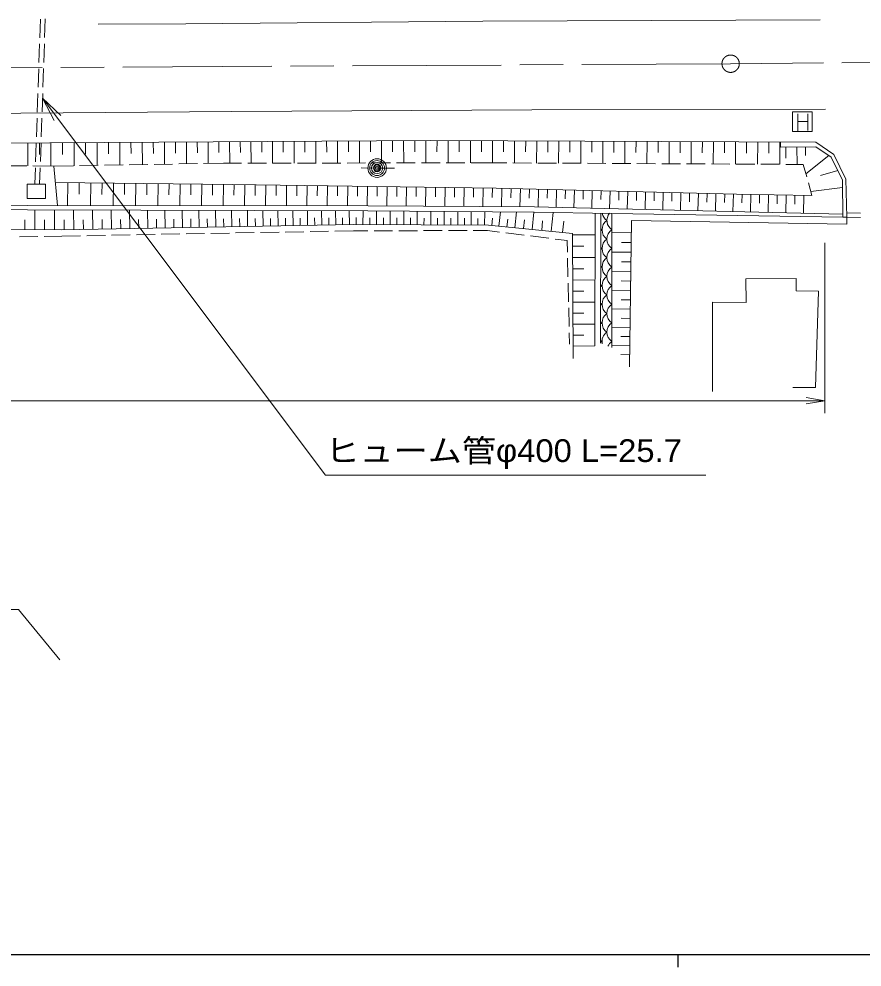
# Model space of a CAD drawing. Units: millimetres, scale not verified. Extents: x 40000 to 680000, y 20000 to 380000.
# Drawn here: x 314870 to 382848, y 204000 to 280421 of the extents above; entities that cross this region are included whole.
import ezdxf
from ezdxf.enums import TextEntityAlignment as Align

# ---------------------------------------------------------------- set-up
doc = ezdxf.new("R2010")
doc.units = ezdxf.units.MM
doc.header["$LTSCALE"] = 1000
doc.header["$PDMODE"] = 32
doc.header["$PDSIZE"] = 500
doc.linetypes.add('CHAIN', pattern=[18.5, 12, -1.5, 3.5, -1.5])
for name, color, linetype, lineweight in [('M-BGD', 7, 'Continuous', 13), ('M-BMK', 2, 'CHAIN', 13), ('M-STR-HTXT', 7, 'Continuous', 13), ('M-STR-STRC', 7, 'Continuous', 13), ('M-TTL-BAND', 7, 'Continuous', 25), ('M-WORK', 1, 'Continuous', 13)]:
    doc.layers.add(name, color=color, linetype=linetype, lineweight=lineweight)
doc.styles.add('ＭＳ Ｐゴシック', font='')
doc.styles.get('ＭＳ Ｐゴシック').set_extended_font_data('MS PGothic')

# ---------------------------------------------------------------- blocks, each defined once
blk = doc.blocks.new('open_arrow')
at = {"color": 0, "linetype": 'Continuous', "lineweight": -2}
blk.add_lwpolyline([(7.5, 1.25), (0, 0), (7.5, -1.25)], dxfattribs=at)

msp = doc.modelspace()

# ---------------------------------------------------------------- linework, layer by layer
at = {"layer": 'M-BGD'}
msp.add_lwpolyline([(263692, 227881), (263927, 228132), (266439, 232951), (275921, 232920), (275921, 233830), (277051, 233830), (277051, 232841), (306844, 232826), (306844, 233768), (308194, 233768), (308194, 232826), (314835, 232826), (318179, 228760)], dxfattribs=at)
at = {"layer": 'M-BMK'}
for p, q in [((472228, 277684), (372253, 276814)), ((372253, 276814), (272377, 276245))]:
    msp.add_line(p, q, dxfattribs=at)
msp.add_circle((372253, 276814), 700, dxfattribs=at)
at = {"layer": 'M-STR-HTXT'}
for p, q in [((379836, 262378), (379836, 248649)), ((132875, 249649), (379836, 249649))]:
    msp.add_line(p, q, dxfattribs=at)
msp.add_lwpolyline([(316769, 274027), (339582, 243658), (370246, 243658)], dxfattribs=at)
at = {"layer": 'M-STR-STRC'}
for p, q in [((378839, 272946), (377239, 272946)), ((377239, 272946), (377239, 271346)), ((378839, 271346), (378839, 272946)), ((377671, 271414), (377671, 272773)), ((377671, 272146), (378464, 272146)), ((378464, 272782), (378464, 271418)), ((377239, 271346), (378839, 271346))]:
    msp.add_line(p, q, dxfattribs=at)
at = {"layer": 'M-TTL-BAND'}
for p, q in [((40000, 205000), (579000, 205000)), ((368000, 205000), (368000, 204000))]:
    msp.add_line(p, q, dxfattribs=at)
at = {"layer": 'M-WORK'}
for p, q in [((316547, 278908), (316597, 280407)), ((316985, 280421), (316934, 278922)), ((316481, 276909), (316530, 278408)), ((316918, 278422), (316867, 276923)), ((316414, 274910), (316464, 276409)), ((316850, 276423), (316799, 274924)), ((316348, 272911), (316398, 274411)), ((316783, 274424), (316732, 272925)), ((316282, 270912), (316332, 272412)), ((316715, 272425), (316664, 270926)), ((333579, 270532), (333590, 268801)), ((334444, 270537), (334450, 269672)), ((335310, 270543), (335321, 268803)), ((336180, 270548), (336185, 269678)), ((337050, 270554), (337061, 268805)), ((337924, 270559), (337929, 269685)), ((338798, 270565), (338809, 268807)), ((339677, 270570), (339682, 269691)), ((340556, 270576), (340567, 268809)), ((341439, 270581), (341444, 269698)), ((342322, 270587), (342333, 268811)), ((343210, 270592), (343215, 269705)), ((344097, 270598), (344109, 268814)), ((344990, 270604), (344995, 269711)), ((345882, 270609), (345893, 268816)), ((346778, 270615), (346784, 269718)), ((347675, 270620), (347687, 268818)), ((348577, 270621), (348572, 269719)), ((349478, 270617), (349469, 268820)), ((350376, 270612), (350372, 269714)), ((351274, 270608), (351266, 268822)), ((352167, 270604), (352163, 269711)), ((353060, 270600), (353052, 268823)), ((353949, 270596), (353945, 269707)), ((354837, 270591), (354829, 268814)), ((355726, 270587), (355722, 269698)), ((356615, 270583), (356607, 268805)), ((357505, 270579), (357500, 269690)), ((358394, 270575), (358386, 268796)), ((359284, 270571), (359279, 269681)), ((360173, 270567), (360165, 268786)), ((361063, 270562), (361059, 269672)), ((361953, 270558), (361945, 268777)), ((362844, 270554), (362840, 269664)), ((363734, 270550), (363726, 268768)), ((364625, 270546), (364621, 269655)), ((365516, 270542), (365508, 268759)), ((366407, 270537), (366403, 269646)), ((367298, 270533), (367290, 268750)), ((315592, 270428), (315594, 268578)), ((316216, 268914), (316265, 270413)), ((316517, 270429), (316518, 269504)), ((316648, 270427), (316597, 268927)), ((317442, 270430), (317453, 268562)), ((318376, 270436), (318381, 269502)), ((319310, 270442), (319321, 268589)), ((320236, 270448), (320242, 269521)), ((321163, 270454), (321174, 268621)), ((322079, 270459), (322085, 269543)), ((322995, 270465), (323007, 268653)), ((323901, 270471), (323907, 269565)), ((324807, 270477), (324819, 268685)), ((325703, 270482), (325709, 269586)), ((326599, 270488), (326610, 268716)), ((327485, 270493), (327491, 269607)), ((328371, 270499), (328382, 268747)), ((329248, 270505), (329253, 269628)), ((330124, 270510), (330135, 268777)), ((330990, 270516), (330996, 269649)), ((331857, 270521), (331868, 268799)), ((332718, 270526), (332723, 269665)), ((368190, 270529), (368186, 269638)), ((369082, 270525), (369073, 268741)), ((369974, 270521), (369969, 269629)), ((370866, 270517), (370857, 268732)), ((371758, 270513), (371754, 269620)), ((372650, 270508), (372642, 268723)), ((373543, 270504), (373539, 269611)), ((374436, 270500), (374428, 268714)), ((375329, 270496), (375325, 269603)), ((376222, 270492), (376214, 268705)), ((376703, 270083), (376712, 269190)), ((377596, 270092), (377610, 268698)), ((378294, 270099), (378301, 269402)), ((380172, 269405), (378320, 267934)), ((313994, 268591), (315494, 268579)), ((315994, 268575), (317678, 268560)), ((316156, 267113), (316199, 268414)), ((316580, 268428), (316536, 267113)), ((317678, 268560), (319264, 268588)), ((317987, 265379), (317678, 268560)), ((319764, 268597), (321264, 268623)), ((321764, 268631), (323264, 268658)), ((323764, 268666), (325264, 268692)), ((325763, 268701), (327263, 268727)), ((327763, 268736), (329263, 268762)), ((329763, 268771), (331349, 268798)), ((331349, 268798), (332821, 268800)), ((333321, 268801), (334821, 268802)), ((335321, 268803), (336821, 268805)), ((337321, 268805), (338821, 268807)), ((339321, 268808), (340821, 268810)), ((341321, 268810), (342821, 268812)), ((343321, 268813), (344821, 268814)), ((345321, 268815), (346821, 268817)), ((347321, 268817), (348821, 268819)), ((349321, 268820), (350821, 268822)), ((351321, 268822), (352793, 268824)), ((352793, 268824), (354201, 268817)), ((354701, 268814), (356201, 268807)), ((356701, 268804), (358201, 268796)), ((358701, 268794), (360200, 268786)), ((360700, 268784), (362200, 268776)), ((362700, 268774), (364200, 268766)), ((364700, 268763), (366200, 268756)), ((366700, 268753), (368200, 268745)), ((368700, 268743), (370200, 268735)), ((370700, 268733), (372200, 268725)), ((372700, 268723), (374200, 268715)), ((374700, 268712), (376200, 268705)), ((376700, 268702), (378108, 268695)), ((378108, 268695), (378389, 267684)), ((380887, 268193), (379486, 267799)), ((318807, 267225), (318786, 265378)), ((319730, 267214), (319720, 266291)), ((320654, 267204), (320633, 265376)), ((321568, 267194), (321558, 266280)), ((322482, 267184), (322462, 265374)), ((323387, 267173), (323377, 266268)), ((324292, 267163), (324272, 265371)), ((325188, 267153), (325178, 266257)), ((326084, 267143), (326064, 265369)), ((326971, 267133), (326961, 266246)), ((327858, 267123), (327838, 265367)), ((328736, 267113), (328726, 266235)), ((329614, 267103), (329594, 265365)), ((330483, 267094), (330473, 266224)), ((331352, 267084), (331332, 265363)), ((332212, 267074), (332201, 266214)), ((333072, 267062), (333050, 265361)), ((333923, 267051), (333912, 266200)), ((334774, 267040), (334751, 265359)), ((335614, 267028), (335603, 266188)), ((336454, 267017), (336432, 265357)), ((337284, 267006), (337273, 266176)), ((338114, 266995), (338092, 265355)), ((338934, 266984), (338923, 266164)), ((339754, 266973), (339733, 265353)), ((340564, 266962), (340553, 266152)), ((341374, 266952), (341353, 265351)), ((342174, 266941), (342163, 266141)), ((342974, 266930), (342953, 265349)), ((343765, 266920), (343754, 266129)), ((344555, 266909), (344534, 265340)), ((345339, 266899), (345329, 266114)), ((346124, 266888), (346103, 265330)), ((346903, 266878), (346892, 266099)), ((347682, 266867), (347661, 265321)), ((348455, 266857), (348445, 266084)), ((349228, 266847), (349208, 265311)), ((349996, 266836), (349986, 266069)), ((350764, 266826), (350743, 265302)), ((351526, 266816), (351516, 266054)), ((352288, 266806), (352268, 265292)), ((353045, 266796), (353035, 266039)), ((353801, 266780), (353764, 265283)), ((354550, 266761), (354531, 266013)), ((355298, 266742), (355261, 265274)), ((356033, 266724), (356014, 265989)), ((378523, 267203), (378805, 266192)), ((381268, 266844), (378712, 266526)), ((356767, 266705), (356730, 265260)), ((357489, 266687), (357471, 265964)), ((358212, 266668), (358176, 265227)), ((358933, 266650), (358915, 265929)), ((359654, 266632), (359618, 265194)), ((360373, 266614), (360355, 265895)), ((361092, 266596), (361056, 265161)), ((361810, 266577), (361792, 265860)), ((362527, 266559), (362491, 265128)), ((363243, 266541), (363225, 265825)), ((363959, 266523), (363923, 265095)), ((364673, 266505), (364655, 265791)), ((365387, 266487), (365351, 265062)), ((366099, 266469), (366081, 265757)), ((366812, 266451), (366776, 265030)), ((367523, 266433), (367505, 265722)), ((368233, 266415), (368197, 264997)), ((368942, 266397), (368924, 265688)), ((369651, 266379), (369615, 264964)), ((370358, 266361), (370341, 265654)), ((371066, 266343), (371030, 264932)), ((371771, 266325), (371754, 265620)), ((372477, 266308), (372441, 264900)), ((373181, 266293), (373168, 265589)), ((373885, 266280), (373860, 264867)), ((374592, 266268), (374579, 265561)), ((375298, 266255), (375273, 264835)), ((376008, 266242), (375996, 265532)), ((376719, 266229), (376693, 264802)), ((377432, 266217), (377419, 265503)), ((378146, 266204), (378120, 264770)), ((316144, 263442), (316150, 265028)), ((317732, 263436), (317738, 265024)), ((319300, 263451), (319272, 265019)), ((320836, 263479), (320808, 265015)), ((322339, 263507), (322312, 265011)), ((323812, 263533), (323786, 265006)), ((325255, 263560), (325229, 265002)), ((326668, 263585), (326642, 264998)), ((328052, 263611), (328026, 264994)), ((329407, 263635), (329382, 264990)), ((330734, 263659), (330710, 264987)), ((332034, 263683), (332011, 264983)), ((333307, 263706), (333284, 264979)), ((334554, 263729), (334532, 264976)), ((335776, 263751), (335753, 264972)), ((336972, 263773), (336950, 264969)), ((338143, 263794), (338122, 264965)), ((339291, 263815), (339270, 264962)), ((340414, 263835), (340394, 264959)), ((341515, 263855), (341495, 264956)), ((342610, 263857), (342616, 264953)), ((343705, 263851), (343711, 264947)), ((344799, 263845), (344805, 264939)), ((345891, 263839), (345897, 264932)), ((346982, 263833), (346988, 264924)), ((348071, 263827), (348077, 264917)), ((349159, 263821), (349165, 264909)), ((350245, 263815), (350251, 264902)), ((351330, 263809), (351336, 264894)), ((352414, 263803), (352420, 264887)), ((353575, 263718), (353689, 264878)), ((354852, 263593), (354977, 264869)), ((356256, 263455), (356393, 264859)), ((357783, 263306), (357932, 264833)), ((361313, 254066), (361339, 264774)), ((361768, 254277), (361780, 264773)), ((381619, 264806), (382720, 264773)), ((381628, 264439), (382715, 264407)), ((315351, 263445), (315354, 264238)), ((316938, 263439), (316941, 264233)), ((318516, 263437), (318502, 264221)), ((320068, 263465), (320054, 264233)), ((321588, 263493), (321574, 264245)), ((323076, 263520), (323063, 264257)), ((324534, 263547), (324521, 264268)), ((325961, 263573), (325949, 264279)), ((327360, 263598), (327347, 264290)), ((328729, 263623), (328717, 264300)), ((330071, 263647), (330058, 264311)), ((331384, 263671), (331372, 264321)), ((332671, 263694), (332659, 264331)), ((333931, 263717), (333920, 264341)), ((335165, 263740), (335154, 264350)), ((336374, 263762), (336363, 264360)), ((337557, 263783), (337547, 264369)), ((338717, 263804), (338706, 264378)), ((339852, 263825), (339842, 264387)), ((340965, 263845), (340955, 264395)), ((342062, 263860), (342065, 264408)), ((343157, 263854), (343161, 264402)), ((344252, 263848), (344255, 264395)), ((345345, 263842), (345348, 264388)), ((346436, 263836), (346439, 264382)), ((347527, 263830), (347530, 264375)), ((348615, 263824), (348618, 264368)), ((349702, 263818), (349705, 264361)), ((350788, 263812), (350791, 264355)), ((351872, 263806), (351875, 264348)), ((352995, 263774), (353052, 264355)), ((354214, 263655), (354276, 264293)), ((355554, 263524), (355622, 264226)), ((357019, 263381), (357094, 264144)), ((358701, 263216), (358790, 264134)), ((318338, 262915), (316905, 262887)), ((319843, 262943), (318338, 262915)), ((321842, 262979), (320343, 262952)), ((323842, 263016), (322342, 262988)), ((325842, 263052), (324342, 263025)), ((327841, 263089), (326342, 263061)), ((329841, 263125), (328341, 263098)), ((331841, 263162), (330341, 263134)), ((333840, 263198), (332341, 263171)), ((335840, 263235), (334340, 263208)), ((337840, 263271), (336340, 263244)), ((339839, 263308), (338340, 263281)), ((341844, 263345), (340339, 263317)), ((342998, 263347), (341844, 263345)), ((344998, 263351), (343498, 263348)), ((346998, 263356), (345498, 263352)), ((348998, 263360), (347498, 263357)), ((350998, 263364), (349498, 263361)), ((352652, 263368), (351498, 263365)), ((353628, 263245), (352652, 263368)), ((355613, 262995), (354125, 263183)), ((357597, 262746), (356109, 262933)), ((359491, 263010), (361335, 263023)), ((364254, 263185), (362681, 263208)), ((316405, 262877), (314905, 262848)), ((359069, 262561), (358093, 262684)), ((359091, 261632), (359069, 262561)), ((364243, 262399), (363456, 262410)), ((359497, 262097), (360411, 262103)), ((364232, 261612), (362681, 261635)), ((359138, 259633), (359103, 261132)), ((359504, 261183), (361330, 261197)), ((364220, 260837), (363445, 260848)), ((359511, 260279), (360415, 260286)), ((364209, 260062), (362681, 260084)), ((359185, 257633), (359150, 259133)), ((359517, 259375), (361326, 259388)), ((364198, 259298), (363434, 259309)), ((359524, 258479), (360419, 258486)), ((364187, 258534), (362681, 258556)), ((359530, 257584), (361321, 257597)), ((364176, 257781), (363423, 257792)), ((359232, 255634), (359197, 257133)), ((364165, 257028), (362681, 257050)), ((359537, 256697), (360424, 256703)), ((364155, 256286), (363413, 256297)), ((359543, 255810), (361317, 255823)), ((364144, 255544), (362681, 255565)), ((359266, 254205), (359244, 255134)), ((359550, 254931), (360428, 254938)), ((364133, 254813), (363402, 254823)), ((359556, 254053), (361313, 254066)), ((364123, 254081), (362681, 254102)), ((364113, 253360), (363392, 253371))]:
    msp.add_line(p, q, dxfattribs=at)
for points in [[(379461, 280360), (352280, 280231), (328332, 280025), (321268, 279999)], [(133102, 271716), (159043, 271819), (187493, 272012), (217801, 272187), (268441, 272448), (308184, 272767), (332047, 272967), (356223, 273083), (379900, 273148)], [(124087, 254121), (127952, 260802), (129884, 265717), (131305, 267977), (132875, 269192), (155725, 269339), (190876, 269864), (207192, 270237), (247606, 270375), (283602, 270388), (317366, 270430), (348079, 270623), (379133, 270478), (380581, 269486), (381550, 267498), (381628, 264439), (381301, 264439), (381260, 267416), (380368, 269273), (379125, 270107), (376276, 270079), (376276, 270491)], [(345143, 268405), (343748, 268403), (342454, 268415)], [(317807, 267236), (332071, 267076), (353335, 266792), (372715, 266302), (378805, 266192)], [(125433, 253378), (132150, 264693), (139954, 265613), (167957, 266147), (183897, 266449), (207791, 266228), (232458, 266021), (258692, 265856), (292277, 265635), (315564, 265382), (343033, 265349), (356433, 265267), (381297, 264697)], [(362681, 264751), (356406, 264859), (343007, 264951), (315566, 265030), (292269, 265280), (258694, 265547), (232463, 265635), (207801, 265864), (183904, 266047), (167958, 265798), (139952, 265239), (132283, 264325), (125776, 253171)], [(381301, 264439), (362681, 264751), (362681, 253929)], [(364098, 252383), (364269, 264185), (381625, 263872), (381628, 264439)], [(270549, 263898), (272441, 264361), (299223, 263861), (310970, 263461), (318313, 263434), (341862, 263861), (352717, 263802), (359490, 263139), (359563, 253053)], [(370797, 250387), (370797, 257596), (373498, 257579), (373487, 259477), (377535, 259500), (377547, 258502), (379325, 258479), (379089, 250714), (377266, 250707)]]:
    msp.add_lwpolyline(points, dxfattribs=at)
msp.add_lwpolyline([(315541, 267113), (317019, 267113), (317019, 265941), (315541, 265941)], close=True, dxfattribs=at)
for radius in [750, 600, 450, 300, 150, 20]:
    msp.add_circle((343748, 268403), radius, dxfattribs=at)
for centre, start, end in [((362784, 264926), 190.26168, 236.14497), ((363184, 264176), 140.13768, 236.14497), ((362784, 263426), 123.85503, 236.14497), ((362384, 264176), 227.8827, 236.14497), ((362384, 262676), 123.85503, 132.13333), ((363184, 262676), 123.85503, 236.14497), ((362784, 261926), 123.85503, 236.14497), ((362384, 261176), 123.85503, 132.28367), ((362384, 262676), 227.73272, 236.14497), ((363184, 261176), 123.85503, 236.14497), ((362784, 260426), 123.85503, 236.14497), ((362384, 261176), 227.58239, 236.14497), ((362384, 259676), 123.85503, 132.43436), ((363184, 259676), 123.85503, 236.14497), ((362784, 258926), 123.85503, 236.14497), ((362384, 259676), 227.43169, 236.14497), ((362384, 258176), 123.85503, 132.58542), ((363184, 258176), 123.85503, 236.14497), ((362784, 257426), 123.85503, 236.14497), ((362384, 258176), 227.28063, 236.14497), ((362384, 256676), 123.85503, 132.73685), ((363184, 256676), 123.85503, 236.14497), ((362384, 256676), 227.1292, 236.14497), ((362784, 255926), 123.85503, 236.14497), ((362384, 255176), 123.85503, 132.88865), ((363184, 255176), 123.85503, 236.14497), ((362384, 255176), 226.9774, 236.14497), ((362784, 254426), 123.85503, 192.84892), ((362384, 253676), 123.85503, 133.04083), ((363184, 253676), 123.85503, 155.48967)]:
    msp.add_arc(centre, 903, start, end, dxfattribs=at)
msp.add_point((343748, 268403), dxfattribs=at)

# ---------------------------------------------------------------- block references
at = {"layer": 'M-STR-HTXT'}
for p, xscale, yscale, rotation in [((316769, 274027), 267, 267, 306.9), ((379836, 249649), 200, 200, 180)]:
    msp.add_blockref('open_arrow', p, dxfattribs=dict(at, xscale=xscale, yscale=yscale, rotation=rotation))

# ---------------------------------------------------------------- texts
at = {"layer": 'M-STR-HTXT', "style": 'ＭＳ Ｐゴシック', "width": 1.1}
msp.add_text('ヒューム管φ400 L=25.7', height=1833, dxfattribs=at).set_placement((339582, 244158), align=Align.BOTTOM_LEFT)

doc.saveas('drawing.dxf')
